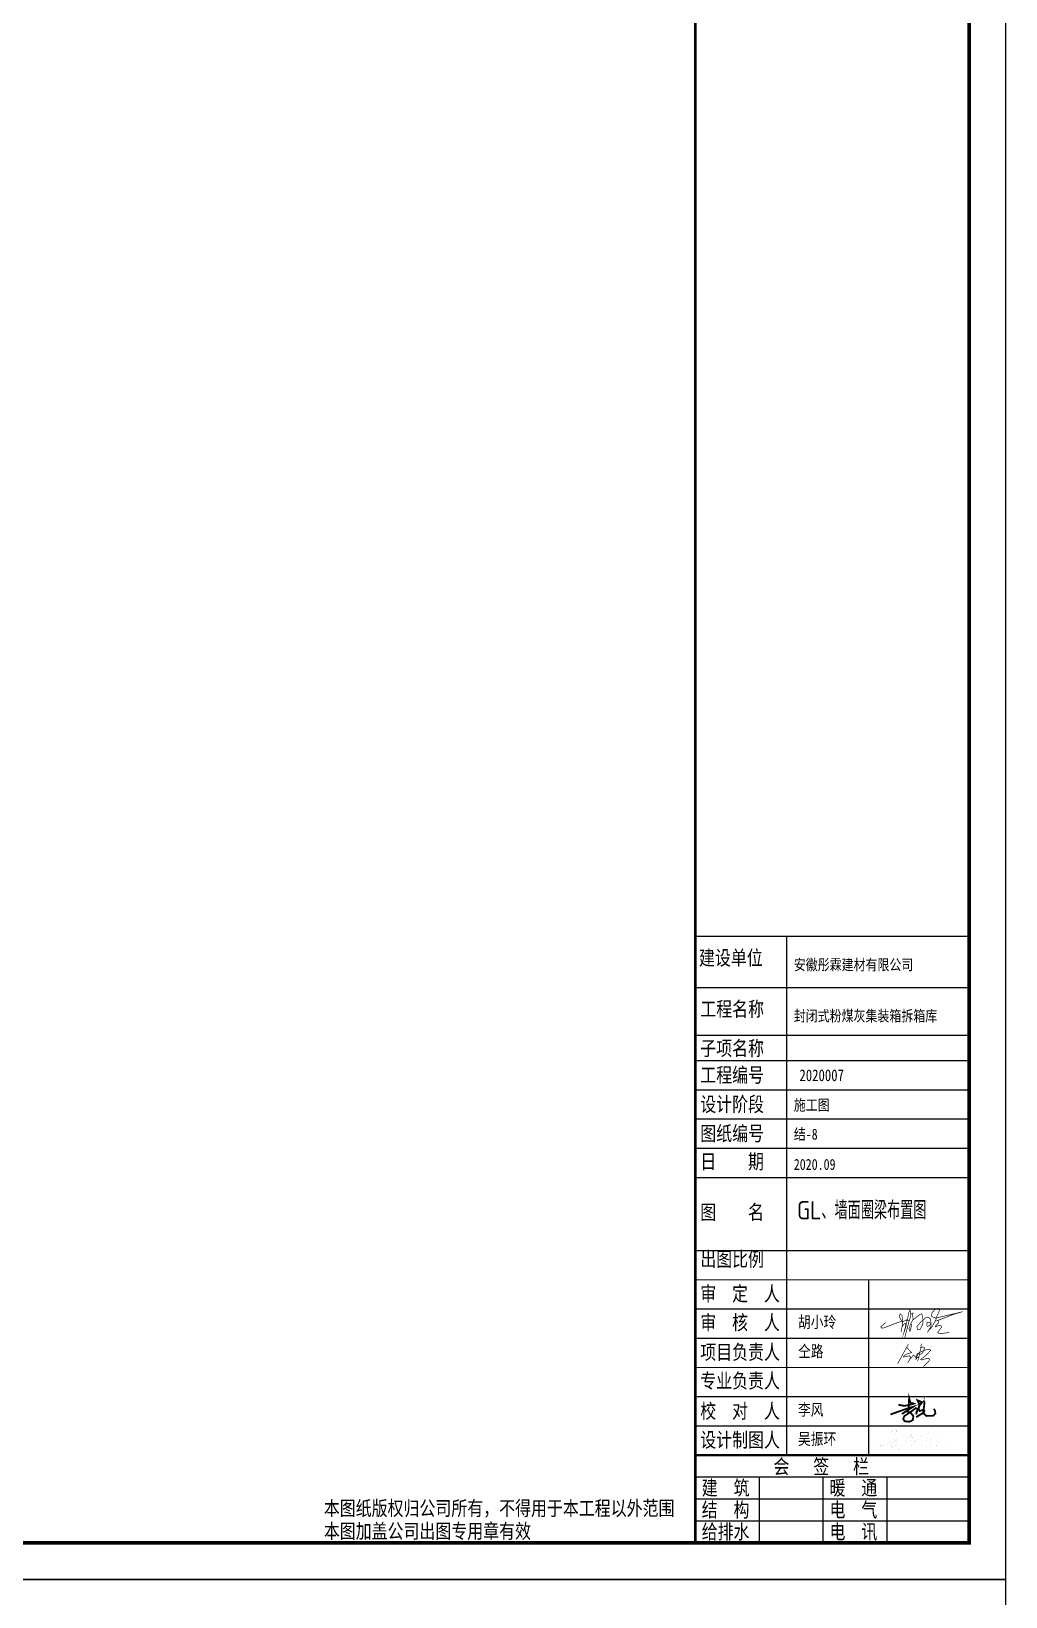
# Model space of a CAD drawing. Extents: x -73672 to 366960, y -527333 to 140666.
# Drawn here: x 307257 to 333942, y -443708 to -400854 of the extents above; entities that cross this region are included whole.
import ezdxf

# ---------------------------------------------------------------- set-up
doc = ezdxf.new("R2010")
doc.units = 0
doc.header["$LTSCALE"] = 1000
doc.header["$MEASUREMENT"] = 0
for name, color, linetype in [('02', 3, 'Continuous'), ('PUB_TITLE', 4, 'Continuous'), ('图签', 120, 'Continuous')]:
    doc.layers.add(name, color=color, linetype=linetype)
doc.styles.get("Standard").update_dxf_attribs({"font": 'gbenor.shx', "bigfont": 'gbcbig.shx'})
doc.styles.add('图签', font='', dxfattribs={"width": 0.8})
doc.styles.add('样式 2', font='gbenor.shx', dxfattribs={"width": 0.7, "bigfont": 'gbcbig.shx'})
doc.styles.get('图签').set_extended_font_data('SimSun')

# ---------------------------------------------------------------- blocks, each defined once
blk = doc.blocks.new('0#竖图签')
at = {"layer": '图签'}
blk.add_line((-7500, 0), (0, 0), dxfattribs=at)
blk.add_lwpolyline([(-7500, 82100, 70, 70, 0), (-7500, 0, 40, 40, 0), (0, 0, 40, 40, 0), (0, 82100, 40, 40, 0), (-7500, 82100, 40, 40, 0), (-7500, 75299, 40, 40, 0)], format="xyseb", dxfattribs=at)
for points, const_width in [([(-7500, 16600), (0, 16600)], 35), ([(-5000, 16600), (-5000, 2400)], 35), ([(-7500, 15200), (0, 15200)], 35), ([(-7500, 13896), (0, 13896)], 35), ([(-7500, 13200), (0, 13200)], 35), ([(-7500, 12400), (0, 12400)], 35), ([(-7500, 11600), (0, 11600)], 35), ([(-7500, 10800), (0, 10800)], 35), ([(-7500, 10000), (0, 10000)], 35), ([(-7500, 8000), (0, 8000)], 35), ([(-7500, 7200), (0, 7200)], 35), ([(-2750, 7200), (-2750, 2400)], 35), ([(-7500, 6400), (0, 6400)], 35), ([(-7500, 5600), (0, 5600)], 35), ([(-7500, 4800), (0, 4800)], 35), ([(-7500, 4000), (0, 4000)], 35), ([(-7500, 3200), (0, 3200)], 35), ([(-7500, 2400), (0, 2400)], 70), ([(-7500, 2400), (0, 2400)], 35), ([(-7500, 1800), (0, 1800)], 35), ([(-5750, 0), (-5750, 1800)], 35), ([(-4000, 1800), (-4000, 0)], 35), ([(-2250, 1800), (-2250, 0)], 35), ([(-7500, 1200), (0, 1200)], 35), ([(-7500, 600), (0, 600)], 35), ([(-7500, 0), (0, 0)], 35)]:
    blk.add_lwpolyline(points, dxfattribs=dict(at, const_width=const_width))
at = {"layer": '图签', "style": '图签', "width": 0.8}
for s, p in [('建设单位', (-7400, 15815)), ('工程名称', (-7365, 14415)), ('子项名称', (-7365, 13339)), ('工程编号', (-7365, 12607)), ('设计阶段', (-7365, 11807)), ('图纸编号', (-7365, 11007)), ('日    期', (-7365, 10237)), ('图    名', (-7365, 8852)), ('出图比例', (-7365, 7567)), ('审  定  人', (-7365, 6621)), ('审  核  人', (-7365, 5831)), ('项目负责人', (-7365, 5021)), ('专业负责人', (-7365, 4237)), ('校  对  人', (-7365, 3409)), ('设计制图人', (-7365, 2618)), ('会   签   栏', (-5360, 1889)), ('建  筑', (-7325, 1305)), ('暖  通', (-3825, 1305)), ('本图纸版权归公司所有，不得用于本工程以外范围', (-17674, 746)), ('结  构', (-7325, 705)), ('电  气', (-3825, 705)), ('本图加盖公司出图专用章有效', (-17674, 121)), ('给排水', (-7325, 105)), ('电  讯', (-3825, 105))]:
    blk.add_text(s, height=400, dxfattribs=at).set_placement(p)
blk = doc.blocks.new('ss')
at = {"const_width": 50}
for points in [[(166226, 41891), (166384, 41863), (166507, 41882), (166645, 41924), (166554, 41952), (166519, 42072), (166510, 41804), (166627, 41836), (166319, 41638)], [(166710, 41553), (166917, 41677), (166936, 41724), (166905, 41755), (166808, 41723), (166783, 41766), (166788, 41821), (166796, 41913), (166746, 42016), (166863, 41969), (166825, 41896), (166913, 42011), (166940, 41960), (166932, 41880), (166904, 41661), (166996, 41587), (167178, 41589), (167237, 41654), (167229, 41724), (167197, 41786)], [(166010, 41628), (166510, 41804)], [(166442, 41717), (166563, 41671), (166637, 41583), (166618, 41473), (166524, 41427), (166400, 41441), (166357, 41503), (166387, 41581), (166537, 41681), (166706, 41801), (166757, 41776), (166711, 41627)]]:
    blk.add_lwpolyline(points, dxfattribs=at)
blk = doc.blocks.new('fg')
at = {"const_width": 32}
for points in [[(1880866, 74069), (1880866, 74069), (1881403, 75047), (1881317, 74891), (1881563, 74625), (1881334, 74560), (1881165, 74455), (1881163, 74396), (1881237, 74423), (1881399, 74455), (1881470, 74469), (1881502, 74392), (1881470, 74278), (1881365, 74116)], [(1881924, 74383), (1881953, 74551), (1881891, 74587), (1882016, 74660), (1882204, 74743), (1882390, 74787), (1882484, 74774), (1882511, 74736), (1882472, 74696), (1882339, 74546), (1882013, 74282), (1882078, 74256), (1882135, 74292), (1882416, 74348), (1882456, 74298), (1882437, 74211), (1882133, 73920)], [(1882056, 75064), (1882013, 74848), (1882106, 74908), (1882205, 74878), (1882212, 74829), (1882191, 74784), (1882168, 74727), (1882111, 74612), (1881983, 74531), (1881938, 74560), (1881986, 74697), (1882007, 74832)], [(1881470, 74278), (1881664, 74508), (1881768, 74388), (1881844, 74576), (1881881, 74555), (1881763, 74268)], [(1881763, 74268), (1881845, 74390), (1881924, 74383), (1881858, 74202)]]:
    blk.add_lwpolyline(points, dxfattribs=at)
blk = doc.blocks.new('whj')
at = {"const_width": 20}
for points in [[(1881310, 67330), (1881376, 67426), (1881425, 67423), (1881421, 67352), (1881370, 67159), (1881431, 67334), (1881450, 67459), (1881469, 67542), (1881317, 67484), (1881327, 67585), (1881307, 67681), (1881255, 67727), (1881231, 67674), (1881231, 67631), (1881317, 67484), (1881431, 67528), (1881481, 67566), (1881510, 67746), (1881537, 67819), (1881549, 67840), (1881572, 67775), (1881569, 67664), (1881541, 67536), (1881465, 67526), (1881532, 67535), (1881387, 66963)], [(1881607, 67421), (1881581, 67287), (1881552, 67196), (1881521, 67272), (1881588, 67451), (1881644, 67544), (1881864, 67713), (1881912, 67725), (1881939, 67634), (1881953, 67498), (1881939, 67402), (1881862, 67255), (1881792, 67241), (1881763, 67340), (1881879, 67477), (1882032, 67607), (1882133, 67609), (1882180, 67559), (1882195, 67430), (1882136, 67471), (1882079, 67472), (1882068, 67434), (1882065, 67377), (1882081, 67350), (1882104, 67348), (1882156, 67377), (1882176, 67410), (1882191, 67433), (1882189, 67394), (1882189, 67341), (1882108, 67204), (1882218, 67322), (1882301, 67471), (1882323, 67510), (1882416, 67519), (1882428, 67455), (1882353, 67386), (1882324, 67331), (1882420, 67369), (1882497, 67363), (1882514, 67315), (1882457, 67244), (1882394, 67160), (1882418, 67143), (1882477, 67125), (1882750, 67157)], [(1881644, 67544), (1881637, 67685), (1881643, 67753), (1881585, 67719)], [(1883112, 67780), (1882344, 67598), (1882436, 67780), (1882454, 67882), (1882400, 67891), (1882304, 67852), (1882227, 67762), (1882199, 67663), (1882257, 67624), (1882344, 67598), (1882344, 67546), (1882312, 67491)], [(1883155, 67792), (1882892, 67715), (1882370, 67515)], [(1880812, 67463), (1880662, 67330), (1880694, 67289), (1880758, 67300), (1881126, 67440), (1881298, 67500), (1881335, 67468), (1881283, 67176)]]:
    blk.add_lwpolyline(points, dxfattribs=at)
blk = doc.blocks.new('吴')
at = {"const_width": 0.72}
blk.add_lwpolyline([(136170, -263342), (136263, -263429), (136284, -263544), (136286, -263667), (136187, -263742), (135977, -263847), (135838, -263915), (135791, -263953), (135986, -263886), (136328, -263762), (136396, -263696), (136397, -263633), (136286, -263667), (136286, -263667), (136324, -263556), (136405, -263497), (136452, -263411), (136454, -263344), (136405, -263307), (136319, -263353), (136263, -263429), (136285, -263581), (136286, -263667), (136397, -263633), (136396, -263696), (136430, -263665), (136520, -263681), (136420, -263727), (136328, -263762), (136349, -263773), (136155, -264056), (136446, -263829), (136527, -264050), (136620, -263825), (136696, -263590), (136788, -263572), (136746, -263517), (136788, -263572), (136780, -263648), (136743, -263749), (136739, -263792), (136770, -263799), (136806, -263738), (136805, -263660), (136790, -263639), (136788, -263572), (136848, -263514), (136868, -263510), (136882, -263592), (136867, -263712), (136850, -263780), (136867, -263712), (136882, -263592), (136894, -263561), (136910, -263486), (136911, -263409), (136944, -263370), (136976, -263367), (136951, -263455), (136950, -263477), (136970, -263500), (136943, -263552), (136931, -263591), (136883, -263600), (136931, -263591), (136969, -263606), (136999, -263576), (136969, -263606), (136958, -263643), (137075, -263609), (136958, -263643), (136925, -263685), (136921, -263711), (136925, -263746), (136927, -263825), (136959, -263848), (137015, -263812), (137062, -263754), (137076, -263722), (136923, -263729), (137076, -263722), (137184, -263726), (137199, -263641), (137220, -263583), (137297, -263538), (137398, -263545), (137448, -263609), (137361, -263639), (137301, -263684), (137240, -263758), (137253, -263865), (137322, -263844), (137377, -263746), (137436, -263688), (137448, -263609), (137451, -263678), (137481, -263688), (137454, -263918), (137481, -263688), (137515, -263616), (137525, -263501), (137589, -263328), (137650, -263256), (137714, -263250), (137750, -263341), (137727, -263452), (137690, -263549), (137645, -263550), (137619, -263596), (137609, -263708), (137617, -263913), (137613, -263810), (137653, -263734), (137686, -263620), (137690, -263549), (137731, -263675), (137775, -263801), (137827, -263926), (137811, -263888), (137848, -263791), (137894, -263665), (137937, -263613), (137989, -263608), (138059, -263642), (138114, -263696), (138150, -263745), (138057, -263739)], dxfattribs=at)

msp = doc.modelspace()

# ---------------------------------------------------------------- linework, layer by layer
at = {"layer": 'PUB_TITLE'}
for points in [[(185241.64, -443233.5), (333941.64, -443233.5), (333941.64, -359133.5), (185241.64, -359133.5)], [(185241.64, -527333.5), (333941.64, -527333.5), (333941.64, -443233.5), (185241.64, -443233.5)]]:
    msp.add_lwpolyline(points, close=True, dxfattribs=at)
at = {"layer": 'PUB_TITLE', "const_width": 100}
msp.add_lwpolyline([(187741.64, -442233.5), (332941.64, -442233.5), (332941.64, -360133.5), (187741.64, -360133.5)], close=True, dxfattribs=at)

# ---------------------------------------------------------------- block references
for name, p in [('0#竖图签', (332941.64, -442233.5)), ('ss', (164777.64, -480346.75))]:
    msp.add_blockref(name, p)
for name, p, xscale, yscale, zscale in [('whj', (-1362077.68, -496918.73), 0.9, 0.9, 0.9), ('fg', (-703495.38, -478070.79), 0.55, 0.55, 0.55), ('吴', (221797.89, -228472.8), 0.8, 0.8, 0.8)]:
    msp.add_blockref(name, p, dxfattribs=dict(xscale=xscale, yscale=yscale, zscale=zscale))

# ---------------------------------------------------------------- texts
at = {"char_height": 300, "width": 7365.582, "attachment_point": 7}
for s, insert in [('{\\fNSimSun|b0|i0|c134|p49;\\W0.8;\\C7;安徽彤霖建材有限公司}', (328138.29, -426591.93)), ('{\\W0.8;\\fNSimSun|b0|i0|c134|p49;\\C7;\\P\\C256;封闭式粉煤灰集装箱拆箱库}', (328138.29, -427991.93)), ('{\\fNSimSun|b0|i0|c134|p49;\\W0.8;\\C7;\\P\\C256;施工图}', (328138.29, -430429.8)), ('{\\W0.8;\\fNSimSun|b0|i0|c134|p49;\\C7;\\P\\C256;结-8}', (328138.29, -431228.34)), ('{\\fNSimSun|b0|i0|c134|p49;\\W0.8;\\C7;\\P\\C256;2020.09}', (328138.29, -432028.34))]:
    msp.add_mtext(s, dxfattribs=dict(at, insert=insert))
at = {"layer": '02', "style": '样式 2'}
msp.add_text('GL、墙面圈梁布置图', height=500, dxfattribs=at).set_placement((328224.78, -433378.49))
at = {"layer": '图签', "style": '图签', "width": 0.8}
for s, p in [('2020007', (328293.15, -429593.34)), ('胡小玲', (328253.43, -436348.92)), ('仝路', (328253.43, -437148.92)), ('李风', (328253.43, -438748.92)), ('吴振环', (328253.43, -439548.92))]:
    msp.add_text(s, height=320, dxfattribs=at).set_placement(p)

doc.saveas('drawing.dxf')
